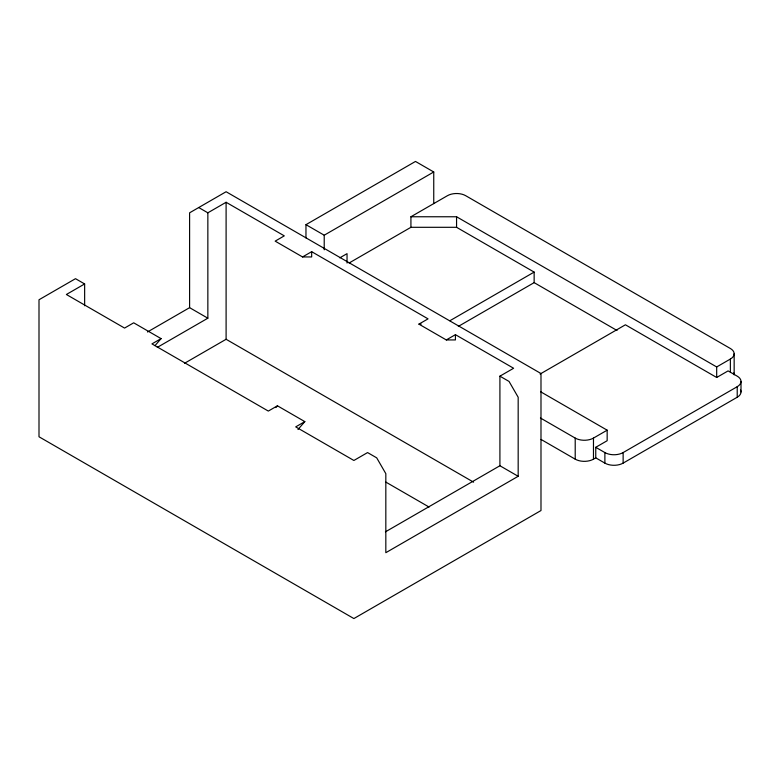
<?xml version="1.0" encoding="UTF-8"?>
<svg xmlns="http://www.w3.org/2000/svg" width="780" height="780" viewBox="0 0 780 780"><rect width="100%" height="100%" fill="white"/><g stroke="black" fill="none" stroke-linecap="round" stroke-linejoin="round"><path stroke-width="1.17" d="M154.986 345.647L161.07 338.618L133.692 322.813L124.566 328.078L66.378 294.489L84.64 283.949L84.64 305.76M275.925 407.56L277.446 405.805L304.824 421.619L297.979 429.517M198.724 207.538L207.851 212.813L226.102 202.274L284.29 235.862L275.165 241.137L302.543 256.942L311.668 256.942L311.668 251.677L302.543 256.942M305.965 237.919L305.965 224.669L415.486 161.441L433.748 171.98L433.748 203.59M147.469 331.988L189.599 307.661L207.851 318.201L207.851 212.813M305.965 224.669L324.217 235.209L433.748 171.98M161.07 338.618L151.944 343.892L268.32 411.079L277.446 405.805M157.297 347.392L207.851 318.201M339.778 257.849L347.041 253.656L347.041 263.026M349.128 262.987L410.923 227.302L410.923 216.762L447.437 195.692A12.909 7.449 0 0 1 465.689 195.692L730.373 348.504A12.909 7.449 0 0 1 730.373 359.044L730.373 371.923M184.587 363.256L226.102 339.281L473.587 482.167M446.296 339.934L455.423 334.669L455.423 339.934L446.296 339.934L418.909 324.129L428.044 318.864L311.668 251.677M449.894 320.736L534.144 272.093L534.144 282.633L617.019 330.486M458.318 326.41L534.144 282.633M304.824 421.619L295.698 426.884L353.886 460.473L367.575 452.575L376.701 457.84L385.827 473.655L385.827 552.698L518.173 476.287L518.173 397.244L509.048 381.44L499.912 376.165L499.912 465.748L385.427 531.843M499.912 376.165L513.611 368.257L455.423 334.669M540.111 374.039L625.414 324.792L716.683 377.481L728.091 370.9L737.217 376.165A12.909 7.449 0 0 1 737.217 386.704L737.217 397.244L623.132 463.115A12.909 7.449 0 0 1 604.88 463.115L595.754 457.84L593.473 459.166A12.909 7.449 0 0 1 575.211 459.166L541.067 439.452M540.413 417.992L575.211 438.087A12.909 7.449 0 0 0 593.473 438.087L607.162 430.18L607.162 440.719L595.754 447.301L595.754 457.84M410.923 216.762L456.563 216.762L716.683 366.951L730.373 359.044M595.754 447.301L604.88 452.575A12.909 7.449 0 0 0 623.132 452.575L737.217 386.704M410.923 227.302L456.563 227.302L534.144 272.093M418.909 324.129L421.2 324.129M540.813 391.872L607.162 430.18M499.912 465.748L518.173 476.287M84.64 283.949L75.504 278.684L39 299.764L39 436.771L353.886 618.559L540.989 510.539L540.989 373.532L226.102 191.734L189.599 212.813L189.599 307.661M385.895 482.128L429.078 507.049M741 381.44L741 391.979M734.155 353.769L734.155 374.848A12.909 7.449 0 0 0 733.717 372.918M716.683 366.951L716.683 377.481M623.132 452.575L623.132 463.115M604.88 452.575L604.88 463.115M593.473 438.087L593.473 459.166M575.211 438.087L575.211 459.166M456.563 216.762L456.563 227.302M324.217 235.209L324.217 249.805M226.102 202.274L226.102 339.281M740.561 390.049A12.909 7.449 0 0 1 737.217 397.244"/></g></svg>
